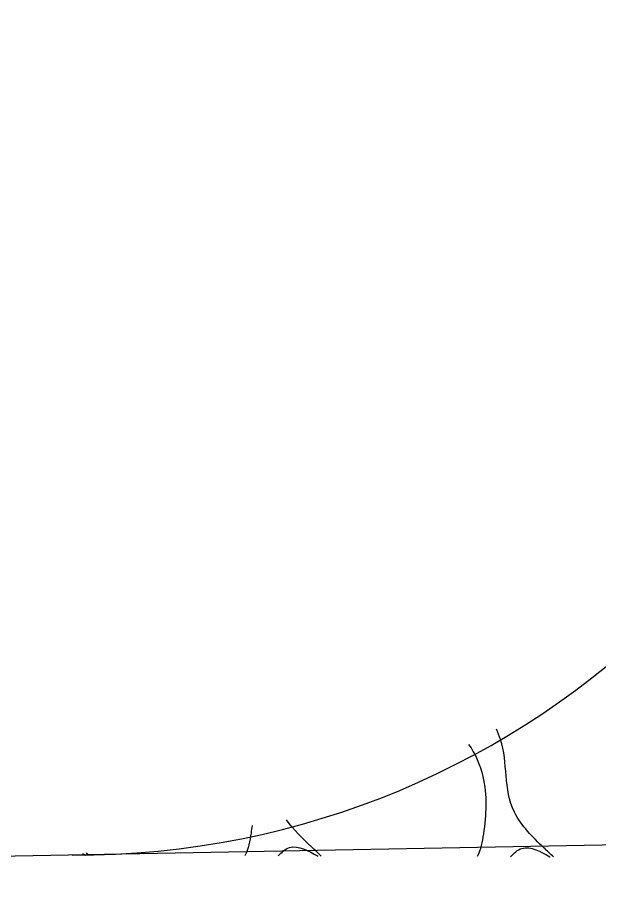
# Model space of a CAD drawing. Header units: feet. Extents: x -406 to 2003, y 7035 to 10885.
# Drawn here: x 619.28 to 628, y 8277.03 to 8290.17 of the extents above; entities that cross this region are included whole.
import ezdxf

# ---------------------------------------------------------------- set-up
doc = ezdxf.new("R2010")
doc.units = ezdxf.units.FT
doc.header["$LTSCALE"] = 40
doc.header["$MEASUREMENT"] = 0
doc.layers.add('1', color=7, linetype='Continuous')
doc.layers.add('existing pavement', color=4, linetype='Continuous')

msp = doc.modelspace()

# ---------------------------------------------------------------- linework, layer by layer
at = {"layer": '1', "color": 4, "linetype": 'Continuous'}
msp.add_arc((620.149, 8290.218, -4.663), 12.6, 269.7844, 359.7844, dxfattribs=at)
for points, knots in [([(627.316, 8277.591, -4.663), (627.267, 8277.637, -4.663), (627.218, 8277.684, -4.663), (627.169, 8277.73, -4.663), (627.002, 8277.889, -4.663), (626.837, 8278.054, -4.663), (626.729, 8278.264, -4.663), (626.556, 8278.602, -4.663), (626.639, 8279.005, -4.663), (626.518, 8279.354, -4.663), (626.5, 8279.406, -4.663), (626.482, 8279.458, -4.663), (626.462, 8279.509, -4.663)], [0, 0, 0, 0, 0.092886, 0.092886, 0.092886, 0.41222, 0.41222, 0.41222, 0.923909, 0.923909, 0.923909, 1, 1, 1, 1]), ([(626.04, 8279.279, -4.663), (626.147, 8279.139, -4.663), (626.213, 8278.971, -4.663), (626.255, 8278.799, -4.663), (626.323, 8278.517, -4.663), (626.307, 8278.22, -4.663), (626.263, 8277.937, -4.663), (626.245, 8277.821, -4.663), (626.23, 8277.698, -4.663), (626.169, 8277.596, -4.663)], [0, 0, 0, 0, 0.301952, 0.301952, 0.301952, 0.796607, 0.796607, 0.796607, 1, 1, 1, 1]), ([(622.798, 8278.063, -4.663), (622.793, 8278.026, -4.663), (622.787, 8277.988, -4.663), (622.782, 8277.95, -4.663), (622.763, 8277.834, -4.663), (622.748, 8277.712, -4.663), (622.688, 8277.609, -4.663)], [0, 0, 0, 0, 0.243304, 0.243304, 0.243304, 1, 1, 1, 1]), ([(623.834, 8277.604, -4.663), (623.785, 8277.65, -4.663), (623.737, 8277.697, -4.663), (623.688, 8277.743, -4.663), (623.555, 8277.869, -4.663), (623.418, 8277.996, -4.663), (623.316, 8278.149, -4.663)], [0, 0, 0, 0, 0.267871, 0.267871, 0.267871, 1, 1, 1, 1]), ([(623.188, 8277.607, -4.663), (623.237, 8277.659, -4.663), (623.296, 8277.715, -4.663), (623.359, 8277.733, -4.663), (623.489, 8277.77, -4.663), (623.653, 8277.682, -4.663), (623.778, 8277.607, -4.663), (623.779, 8277.606, -4.663), (623.78, 8277.605, -4.663), (623.781, 8277.605, -4.663)], [0, 0, 0, 0, 0.325039, 0.325039, 0.325039, 0.994383, 0.994383, 0.994383, 1, 1, 1, 1]), ([(626.669, 8277.594, -4.663), (626.719, 8277.646, -4.663), (626.777, 8277.702, -4.663), (626.84, 8277.72, -4.663), (626.97, 8277.757, -4.663), (627.134, 8277.668, -4.663), (627.26, 8277.593, -4.663), (627.261, 8277.593, -4.663), (627.262, 8277.592, -4.663), (627.263, 8277.592, -4.663)], [0, 0, 0, 0, 0.325039, 0.325039, 0.325039, 0.994383, 0.994383, 0.994383, 1, 1, 1, 1]), ([(620.255, 8277.644, -4.663), (620.269, 8277.636, -4.663), (620.283, 8277.628, -4.663), (620.297, 8277.62, -4.663), (620.298, 8277.619, -4.663), (620.299, 8277.618, -4.663), (620.3, 8277.618, -4.663)], [0, 0, 0, 0, 0.928881, 0.928881, 0.928881, 1, 1, 1, 1])]:
    msp.add_open_spline(points, degree=3, knots=knots, dxfattribs=at)
msp.add_open_spline([(620.353, 8277.618, -4.663), (620.34, 8277.63, -4.663), (620.327, 8277.642, -4.663), (620.315, 8277.654, -4.663)], degree=3, dxfattribs=at)
at = {"layer": 'existing pavement', "color": 7, "linetype": 'Continuous'}
msp.add_line((646.889, 8278.131, -5.13), (550.436, 8276.286, -3.45), dxfattribs=at)
msp.add_line((646.889, 8278.131, -5.13), (550.436, 8276.286, -3.45), dxfattribs=at)

doc.saveas('drawing.dxf')
